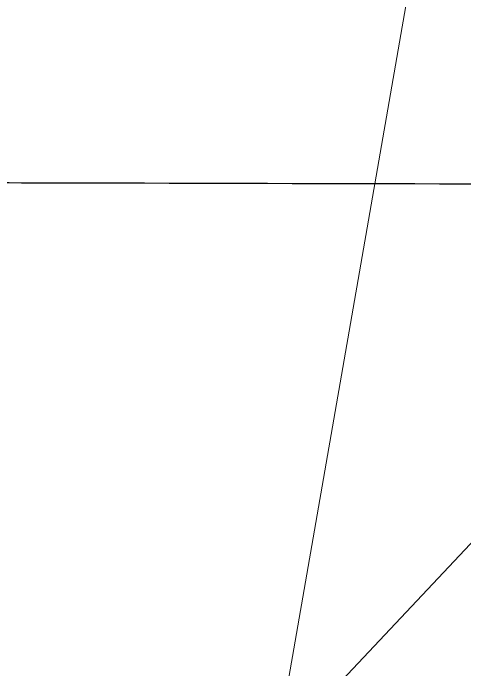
# Model space of a CAD drawing. Header units: metres. Extents: x -1161 to -1080, y 3 to 563.
# Drawn here: x -1114.182 to -1113.604, y 529.139 to 529.98 of the extents above; entities that cross this region are included whole.
import ezdxf

# ---------------------------------------------------------------- set-up
doc = ezdxf.new("R2010")
doc.units = ezdxf.units.M
doc.layers.add('A-FLOR', color=7, linetype='Continuous', lineweight=50)
doc.layers.add('A-GENM', color=7, linetype='Continuous', lineweight=35)

# ---------------------------------------------------------------- blocks, each defined once
blk = doc.blocks.new('T2DPAA-T2D-C3S-RS-M3D-100334_rvt-1-DRG-2873171 - BARRIER LAYOUT')
at = {"layer": 'A-GENM', "color": 254, "lineweight": 25, "true_color": 0xd1d1d1}
blk.add_line((-1114.4605, 528.38282), (-1113.16463, 529.76003), dxfattribs=at)
at = {"layer": 'A-GENM', "color": 9, "lineweight": 25, "true_color": 0xbebebe}
blk.add_open_spline([(-1117.69404, 529.77441), (-1117.52629, 529.77375), (-1117.19077, 529.77243), (-1116.6875, 529.77043), (-1116.18423, 529.76844), (-1115.68096, 529.76655), (-1115.17769, 529.76494), (-1114.67442, 529.76374), (-1114.0034, 529.76223), (-1113.50014, 529.76094), (-1113.16463, 529.76003)], degree=3, knots=[0, 0, 0, 0, 0.111111, 0.222222, 0.333333, 0.444444, 0.555556, 0.666667, 0.777778, 1, 1, 1, 1], dxfattribs=at)
blk = doc.blocks.new('kerb 4B_2 - kerb 4B_2-6314758-DRG-2873171 - BARRIER LAYOUT')
at = {"layer": 'A-FLOR', "lineweight": 13}
blk.add_line((242.40255, 1213.86474), (207.57657, 1210.81785), dxfattribs=at)

msp = doc.modelspace()

# ---------------------------------------------------------------- block references
at = {"lineweight": 5}
msp.add_blockref('T2DPAA-T2D-C3S-RS-M3D-100334_rvt-1-DRG-2873171 - BARRIER LAYOUT', (0, 0), dxfattribs=at)
at = {"layer": 'A-FLOR', "color": 7, "true_color": 0xffffff, "rotation": 75.11694444444437}
msp.add_blockref('kerb 4B_2 - kerb 4B_2-6314758-DRG-2873171 - BARRIER LAYOUT', (0, 0), dxfattribs=at)

doc.saveas('drawing.dxf')
